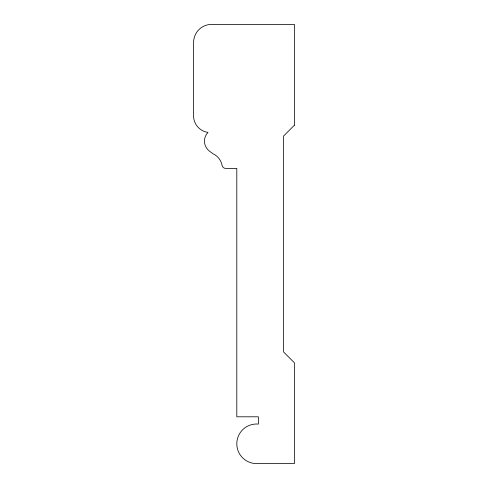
<?xml version="1.0" encoding="UTF-8"?>
<svg xmlns="http://www.w3.org/2000/svg" width="488" height="488" viewBox="0 0 488 488"><rect width="100%" height="100%" fill="white"/><g stroke="black" fill="none" stroke-linecap="round" stroke-linejoin="round"><path stroke-width="0.73" d="M294.398 125.203L283.601 135.999L283.601 352L294.398 362.798L294.398 463.6L256.603 463.6A19.801 19.801 0 0 1 236.82 442.897A19.801 19.801 0 0 1 258.402 424.084L258.402 416.801L236.802 416.801L236.802 168.403L225.663 168.403A3.599 3.599 0 0 1 222.125 165.463A16.189 16.189 0 0 0 212.975 153.732L209.547 151.213A12.511 12.511 0 0 1 207.998 132.4A16.708 16.708 0 0 1 193.602 117.059L193.602 42.401A18.001 18.001 0 0 1 211.603 24.4L294.398 24.4L294.398 125.203"/></g></svg>
